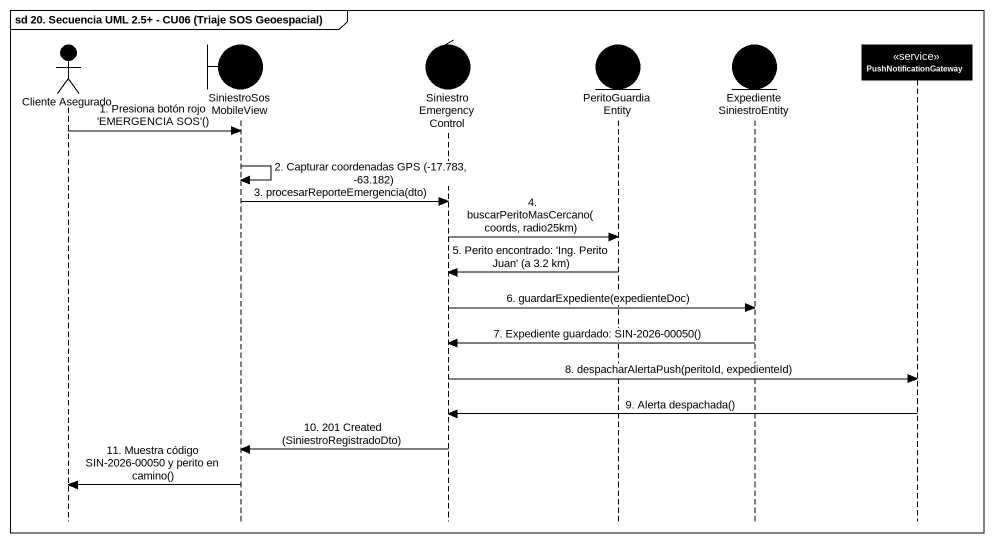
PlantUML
@startuml
mainframe sd 20. Secuencia UML 2.5+ - CU06 (Triaje SOS Geoespacial)
hide footbox
actor "Cliente Asegurado" as Cliente_Asegurado #000000
boundary SiniestroSosMobileView #000000
control SiniestroEmergencyControl #000000
entity PeritoGuardiaEntity #000000
entity ExpedienteSiniestroEntity #000000
participant PushNotificationGateway <<service>> #000000

Cliente_Asegurado -> SiniestroSosMobileView : 1. Presiona botón rojo 'EMERGENCIA SOS'()
SiniestroSosMobileView -> SiniestroSosMobileView : 2. Capturar coordenadas GPS (-17.783, -63.182)
SiniestroSosMobileView -> SiniestroEmergencyControl : 3. procesarReporteEmergencia(dto)
SiniestroEmergencyControl -> PeritoGuardiaEntity : 4. buscarPeritoMasCercano(coords, radio25km)
PeritoGuardiaEntity -> SiniestroEmergencyControl : 5. Perito encontrado: 'Ing. Perito Juan' (a 3.2 km)
SiniestroEmergencyControl -> ExpedienteSiniestroEntity : 6. guardarExpediente(expedienteDoc)
ExpedienteSiniestroEntity -> SiniestroEmergencyControl : 7. Expediente guardado: SIN-2026-00050()
SiniestroEmergencyControl -> PushNotificationGateway : 8. despacharAlertaPush(peritoId, expedienteId)
PushNotificationGateway -> SiniestroEmergencyControl : 9. Alerta despachada()
SiniestroEmergencyControl -> SiniestroSosMobileView : 10. 201 Created (SiniestroRegistradoDto)
SiniestroSosMobileView -> Cliente_Asegurado : 11. Muestra código SIN-2026-00050 y perito en camino()
@enduml
